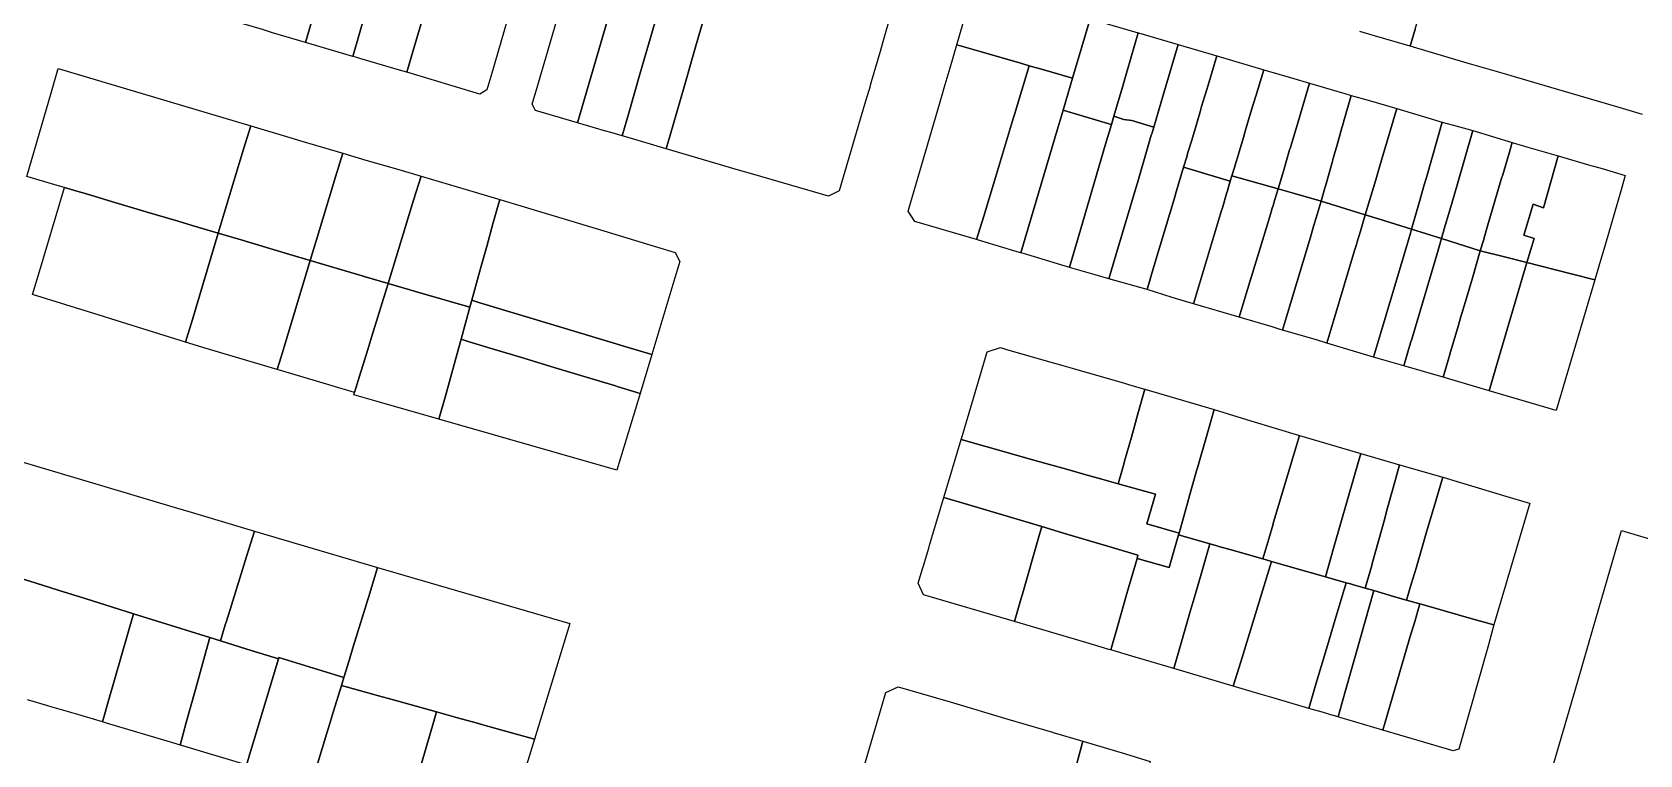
# Model space of a CAD drawing. Header units: metres. Extents: x 3 to 1005126, y 39 to 4383651.
# Drawn here: x 478953.3 to 479153.4, y 4372362 to 4372451.9 of the extents above; entities that cross this region are included whole.
import ezdxf

# ---------------------------------------------------------------- set-up
doc = ezdxf.new("R2010")
doc.units = ezdxf.units.M
doc.header["$MEASUREMENT"] = 0
doc.layers.add('TM_Llucmajor', color=7, linetype='Continuous')

msp = doc.modelspace()

# ---------------------------------------------------------------- linework, layer by layer
at = {"layer": 'TM_Llucmajor', "linetype": 'Continuous', "flags": 128}
for points in [[(478987.38, 4372450.66), (478983.27, 4372451.88), (478982, 4372452.26), (478977.88, 4372453.49), (478978.65, 4372456.12), (478978.72, 4372456.37), (478981.25, 4372465.01), (478981.74, 4372466.69), (478982.13, 4372468.03), (478983.82, 4372473.82), (478984.27, 4372475.37), (478986.36, 4372482.52), (478995.88, 4372479.73), (478993.89, 4372472.92), (478993.51, 4372471.63), (478993.35, 4372471.07), (478992.57, 4372468.42), (478991.81, 4372465.83), (478991.25, 4372463.91), (478988.17, 4372453.35), (478987.38, 4372450.66)], [(478988.08, 4372450.45), (478987.38, 4372450.66), (478988.17, 4372453.35), (478991.25, 4372463.91), (478991.81, 4372465.83), (478992.57, 4372468.42), (478993.35, 4372471.07), (478993.51, 4372471.63), (478993.89, 4372472.92), (478995.88, 4372479.73), (478998.74, 4372478.89), (479001.65, 4372478.04), (478998.88, 4372468.42), (478998.39, 4372466.72), (478997.93, 4372465.14), (478997.67, 4372464.24), (478997.16, 4372462.47), (478994.04, 4372451.64), (478993.26, 4372448.91), (478988.08, 4372450.45)], [(479021.23, 4372440.65), (479016, 4372442.19), (479015.58, 4372442.99), (479016.27, 4372445.33), (479020.23, 4372458.87), (479020.89, 4372461.15), (479021.28, 4372462.47), (479022.58, 4372466.9), (479023.94, 4372471.53), (479027.07, 4372470.59), (479029.72, 4372469.79), (479028.84, 4372466.76), (479028.38, 4372465.2), (479027.35, 4372461.67), (479027.23, 4372461.27), (479026.87, 4372460.01), (479026.04, 4372457.17), (479022.09, 4372443.63), (479021.23, 4372440.65)], [(479005.73, 4372466.64), (479005.14, 4372464.63), (479005.1, 4372464.49), (479004.71, 4372463.17), (479004.45, 4372462.28), (479004.26, 4372461.61), (479003.94, 4372460.5), (479000.76, 4372449.68), (478999.96, 4372446.95), (478999.05, 4372447.22), (478994.12, 4372448.66), (478993.74, 4372448.77), (478993.26, 4372448.91), (478994.04, 4372451.64), (478997.16, 4372462.47), (478997.67, 4372464.24), (478997.93, 4372465.14), (478998.39, 4372466.72), (478998.88, 4372468.42), (478998.94, 4372468.63), (479005.73, 4372466.64)], [(479026.77, 4372439.03), (479025.53, 4372439.39), (479024.59, 4372439.67), (479021.23, 4372440.65), (479022.09, 4372443.63), (479026.04, 4372457.17), (479026.87, 4372460.01), (479027.23, 4372461.27), (479027.35, 4372461.67), (479028.38, 4372465.2), (479028.84, 4372466.76), (479029.72, 4372469.79), (479035.15, 4372468.16), (479034.3, 4372465.22), (479033.49, 4372462.38), (479032.73, 4372459.75), (479031.94, 4372457.01), (479031.35, 4372454.97), (479031.24, 4372454.59), (479030.82, 4372453.12), (479028.98, 4372446.72), (479027.63, 4372442.02), (479026.77, 4372439.03)], [(479010.53, 4372446.84), (479009.92, 4372444.75), (479009.05, 4372444.22), (478999.96, 4372446.95), (479000.76, 4372449.68), (479003.94, 4372460.5), (479004.26, 4372461.61), (479006.49, 4372460.96), (479007.42, 4372460.68), (479011.57, 4372459.46), (479011.83, 4372459.38), (479014, 4372458.74), (479010.53, 4372446.84)], [(479082.81, 4372446.21), (479078.95, 4372447.33), (479077.43, 4372447.77), (479076.51, 4372448.03), (479071.3, 4372449.53), (479068.42, 4372450.35), (479069.18, 4372452.96), (479070.03, 4372455.88), (479070.61, 4372457.85), (479073.5, 4372457), (479085.01, 4372453.61), (479082.81, 4372446.21)], [(479082.81, 4372446.21), (479085.01, 4372453.61), (479085.12, 4372453.58), (479091, 4372451.87), (479089.16, 4372445.57), (479089.14, 4372445.5), (479088.61, 4372443.72), (479087.96, 4372441.5), (479087.65, 4372440.44), (479087.63, 4372440.44), (479081.77, 4372442.18), (479081.63, 4372442.22), (479082.81, 4372446.21)], [(479070.88, 4372426.12), (479063.2, 4372428.37), (479062.34, 4372429.65), (479066.54, 4372443.96), (479066.86, 4372445.03), (479067.58, 4372447.49), (479068.42, 4372450.35), (479071.3, 4372449.53), (479076.51, 4372448.03), (479077.43, 4372447.77), (479075.59, 4372441.69), (479075.48, 4372441.33), (479073.21, 4372433.83), (479071.76, 4372429.03), (479070.88, 4372426.12)], [(479092.09, 4372419.9), (479087.34, 4372421.24), (479088.21, 4372424.18), (479090.8, 4372432.93), (479090.88, 4372433.2), (479092.28, 4372437.95), (479092.62, 4372439.11), (479092.67, 4372439.29), (479092.92, 4372440.11), (479094.1, 4372444.1), (479095.96, 4372450.4), (479100.77, 4372448.99), (479099.68, 4372445.34), (479098.88, 4372442.68), (479098.69, 4372442.03), (479098.39, 4372441.02), (479097.64, 4372438.49), (479097.45, 4372437.86), (479097.4, 4372437.69), (479097.33, 4372437.46), (479097.14, 4372436.82), (479097.06, 4372436.53), (479096.64, 4372435.13), (479095.64, 4372431.79), (479095.57, 4372431.55), (479092.95, 4372422.77), (479092.09, 4372419.9)], [(479089.16, 4372445.57), (479091, 4372451.87), (479091.04, 4372451.86), (479095.96, 4372450.4), (479094.1, 4372444.1), (479092.92, 4372440.11), (479091.67, 4372440.48), (479091.15, 4372440.65), (479090.21, 4372440.96), (479089.21, 4372441.09), (479087.96, 4372441.5), (479088.61, 4372443.72), (479089.14, 4372445.5), (479089.16, 4372445.57)], [(479098.58, 4372434.55), (479096.64, 4372435.13), (479097.06, 4372436.53), (479097.14, 4372436.82), (479097.33, 4372437.46), (479097.4, 4372437.69), (479097.45, 4372437.86), (479097.64, 4372438.49), (479098.39, 4372441.02), (479098.69, 4372442.03), (479098.88, 4372442.68), (479099.68, 4372445.34), (479100.77, 4372448.99), (479106.6, 4372447.27), (479105.62, 4372443.99), (479105.52, 4372443.64), (479105.46, 4372443.45), (479105.23, 4372442.69), (479104.52, 4372440.31), (479104.22, 4372439.33), (479104.16, 4372439.13), (479103.45, 4372436.76), (479103.2, 4372435.91), (479103.13, 4372435.69), (479102.95, 4372435.08), (479102.65, 4372434.07), (479102.45, 4372433.4), (479100.79, 4372433.89), (479099.23, 4372434.36), (479098.58, 4372434.55)], [(478956.44, 4372432.87), (478952.67, 4372433.97), (478955.74, 4372444.53), (478956.58, 4372447.44), (478980.54, 4372440.3), (478979.66, 4372437.37), (478977.26, 4372429.4), (478976.51, 4372426.92), (478973.26, 4372427.89), (478971.62, 4372428.38), (478971.53, 4372428.41), (478967.66, 4372429.55), (478962.79, 4372431), (478961.6, 4372431.35), (478959.94, 4372431.84), (478959.8, 4372431.88), (478959.18, 4372432.06), (478957.39, 4372432.59), (478956.44, 4372432.87)], [(479076.39, 4372424.47), (479075.93, 4372424.61), (479071.51, 4372425.93), (479070.88, 4372426.12), (479071.76, 4372429.03), (479073.21, 4372433.83), (479075.48, 4372441.33), (479075.59, 4372441.69), (479077.43, 4372447.77), (479078.95, 4372447.33), (479082.81, 4372446.21), (479081.63, 4372442.22), (479080.9, 4372439.75), (479077.26, 4372427.41), (479076.39, 4372424.48), (479076.39, 4372424.47)], [(479108.4, 4372432.45), (479102.65, 4372434.07), (479102.95, 4372435.08), (479103.13, 4372435.69), (479103.2, 4372435.91), (479103.45, 4372436.76), (479104.16, 4372439.13), (479104.22, 4372439.33), (479104.52, 4372440.31), (479105.23, 4372442.69), (479105.46, 4372443.45), (479105.52, 4372443.64), (479105.62, 4372443.99), (479106.6, 4372447.27), (479110.37, 4372446.16), (479112.31, 4372445.59), (479111.18, 4372441.79), (479110.97, 4372441.09), (479109.89, 4372437.46), (479109.83, 4372437.28), (479109.05, 4372434.64), (479108.94, 4372434.24), (479108.4, 4372432.45)], [(479113.77, 4372430.92), (479110.42, 4372431.87), (479108.4, 4372432.45), (479108.94, 4372434.24), (479109.05, 4372434.64), (479109.83, 4372437.28), (479109.89, 4372437.46), (479110.97, 4372441.09), (479111.18, 4372441.79), (479112.31, 4372445.59), (479116.71, 4372444.29), (479117.48, 4372444.07), (479116.62, 4372441.01), (479116.41, 4372440.27), (479116.34, 4372440.05), (479115.75, 4372437.93), (479115.31, 4372436.39), (479115.21, 4372436.04), (479115.12, 4372435.72), (479114.29, 4372432.78), (479114.27, 4372432.7), (479113.77, 4372430.92)], [(479119.24, 4372429.21), (479113.77, 4372430.92), (479114.27, 4372432.7), (479114.29, 4372432.78), (479115.12, 4372435.72), (479115.21, 4372436.04), (479115.31, 4372436.39), (479115.75, 4372437.93), (479116.34, 4372440.05), (479116.41, 4372440.27), (479116.62, 4372441.01), (479117.48, 4372444.07), (479119.6, 4372443.46), (479123.19, 4372442.42), (479121.48, 4372436.7), (479120.98, 4372435.01), (479120.85, 4372434.59), (479120.81, 4372434.45), (479120.54, 4372433.56), (479119.8, 4372431.09), (479119.24, 4372429.21)], [(479121.02, 4372428.65), (479119.24, 4372429.21), (479119.8, 4372431.09), (479120.54, 4372433.56), (479120.81, 4372434.45), (479120.85, 4372434.59), (479120.98, 4372435.01), (479121.48, 4372436.7), (479123.19, 4372442.42), (479128.81, 4372440.74), (479126.85, 4372433.84), (479126.59, 4372432.92), (479126, 4372430.85), (479125, 4372427.41), (479121.02, 4372428.65)], [(478979.37, 4372426.07), (478976.51, 4372426.92), (478977.26, 4372429.4), (478979.66, 4372437.37), (478980.54, 4372440.3), (478985.42, 4372438.84), (478986.92, 4372438.39), (478992.01, 4372436.87), (478991.11, 4372433.92), (478989.53, 4372428.72), (478988.69, 4372425.95), (478987.96, 4372423.52), (478985.41, 4372424.28), (478984.59, 4372424.52), (478980.29, 4372425.8), (478979.37, 4372426.07)], [(479076.39, 4372424.48), (479077.26, 4372427.41), (479080.9, 4372439.75), (479081.63, 4372442.22), (479081.77, 4372442.18), (479087.63, 4372440.44), (479087.65, 4372440.44), (479086.93, 4372438), (479083.29, 4372425.64), (479082.43, 4372422.7), (479082.42, 4372422.66), (479082.35, 4372422.68), (479081.9, 4372422.81), (479077.11, 4372424.26), (479076.56, 4372424.42), (479076.39, 4372424.47), (479076.39, 4372424.48)], [(479082.43, 4372422.7), (479083.29, 4372425.64), (479086.93, 4372438), (479087.65, 4372440.44), (479087.96, 4372441.5), (479089.21, 4372441.09), (479090.21, 4372440.96), (479091.15, 4372440.65), (479091.67, 4372440.48), (479092.92, 4372440.11), (479092.67, 4372439.29), (479092.62, 4372439.11), (479092.28, 4372437.95), (479090.88, 4372433.2), (479090.8, 4372432.93), (479088.21, 4372424.18), (479087.34, 4372421.24), (479085.63, 4372421.73), (479082.42, 4372422.66), (479082.43, 4372422.7)], [(479128.73, 4372426.24), (479125, 4372427.41), (479126, 4372430.85), (479126.59, 4372432.92), (479126.85, 4372433.84), (479128.81, 4372440.74), (479130.68, 4372440.22), (479132.61, 4372439.68), (479130.62, 4372432.77), (479129.76, 4372429.78), (479129.08, 4372427.45), (479128.73, 4372426.24)], [(479133.56, 4372424.73), (479128.73, 4372426.24), (479129.08, 4372427.45), (479129.76, 4372429.78), (479130.62, 4372432.77), (479132.61, 4372439.68), (479137.52, 4372438.21), (479137.13, 4372436.87), (479136.3, 4372434.07), (479136.24, 4372433.87), (479134.51, 4372427.96), (479134.12, 4372426.62), (479133.94, 4372426.01), (479133.56, 4372424.73)], [(478990.87, 4372422.65), (478987.96, 4372423.52), (478988.69, 4372425.95), (478989.53, 4372428.72), (478991.11, 4372433.92), (478992.01, 4372436.87), (478994.89, 4372436.02), (478998.96, 4372434.83), (479001.74, 4372434.02), (479000.82, 4372431.02), (478997.63, 4372420.64), (478994.65, 4372421.52), (478994.43, 4372421.59), (478991.6, 4372422.43), (478990.87, 4372422.65)], [(479136.39, 4372424.01), (479133.56, 4372424.73), (479133.94, 4372426.01), (479134.12, 4372426.62), (479134.51, 4372427.96), (479136.24, 4372433.87), (479136.3, 4372434.07), (479137.13, 4372436.87), (479137.52, 4372438.21), (479139.49, 4372437.64), (479143.25, 4372436.54), (479141.44, 4372430.09), (479140.13, 4372430.53), (479138.98, 4372426.65), (479140.25, 4372426.27), (479139.36, 4372423.25), (479136.39, 4372424.01)], [(479139.36, 4372423.25), (479140.25, 4372426.27), (479138.98, 4372426.65), (479140.13, 4372430.53), (479141.44, 4372430.09), (479143.25, 4372436.54), (479147.02, 4372435.44), (479148.71, 4372434.95), (479151.6, 4372434.11), (479151.07, 4372432.3), (479150.99, 4372432.01), (479149.12, 4372425.6), (479148.31, 4372422.82), (479147.8, 4372421.09), (479144.87, 4372421.84), (479139.36, 4372423.25)], [(479097.87, 4372418.1), (479095.23, 4372418.92), (479092.09, 4372419.9), (479092.95, 4372422.77), (479095.57, 4372431.55), (479095.64, 4372431.79), (479096.64, 4372435.13), (479098.58, 4372434.55), (479099.23, 4372434.36), (479100.79, 4372433.89), (479102.45, 4372433.4), (479102.27, 4372432.79), (479102.09, 4372432.2), (479102.02, 4372431.97), (479101.46, 4372430.07), (479101.35, 4372429.72), (479098.75, 4372421.04), (479097.87, 4372418.1)], [(478961.68, 4372416.69), (478953.39, 4372419.29), (478954.25, 4372422.14), (478957.39, 4372432.59), (478959.18, 4372432.06), (478959.8, 4372431.88), (478959.94, 4372431.84), (478961.6, 4372431.35), (478962.79, 4372431), (478967.66, 4372429.55), (478971.53, 4372428.41), (478971.62, 4372428.38), (478973.26, 4372427.89), (478976.51, 4372426.92), (478973.28, 4372416.18), (478972.42, 4372413.33), (478963.78, 4372416.03), (478961.68, 4372416.69)], [(479002.05, 4372419.37), (478997.63, 4372420.64), (479000.82, 4372431.02), (479001.74, 4372434.02), (479008.47, 4372432.03), (479011.53, 4372431.12), (479011.33, 4372430.39), (479010.69, 4372428.09), (479009.96, 4372425.44), (479009.24, 4372422.82), (479009.03, 4372422.06), (479008.06, 4372418.56), (479007.83, 4372417.72), (479005.07, 4372418.51), (479004.5, 4372418.67), (479002.05, 4372419.37)], [(479103.55, 4372416.45), (479097.87, 4372418.1), (479098.75, 4372421.04), (479101.35, 4372429.72), (479101.46, 4372430.07), (479102.02, 4372431.97), (479102.09, 4372432.2), (479102.27, 4372432.79), (479102.45, 4372433.4), (479102.65, 4372434.07), (479108.4, 4372432.45), (479107.99, 4372431.1), (479107.77, 4372430.38), (479107.63, 4372429.92), (479107.56, 4372429.69), (479107.06, 4372428.02), (479104.43, 4372419.35), (479103.55, 4372416.45)], [(479108.95, 4372414.85), (479108.64, 4372414.94), (479107.64, 4372415.24), (479103.55, 4372416.45), (479104.43, 4372419.35), (479107.06, 4372428.02), (479107.56, 4372429.69), (479107.63, 4372429.92), (479107.77, 4372430.38), (479107.99, 4372431.1), (479108.4, 4372432.45), (479110.42, 4372431.87), (479113.77, 4372430.92), (479113.13, 4372428.81), (479112.86, 4372427.9), (479112.73, 4372427.47), (479112.41, 4372426.42), (479109.82, 4372417.75), (479108.95, 4372414.85)], [(479009.07, 4372418.25), (479008.06, 4372418.56), (479009.03, 4372422.06), (479009.24, 4372422.82), (479009.96, 4372425.44), (479010.69, 4372428.09), (479011.33, 4372430.39), (479011.53, 4372431.12), (479014.59, 4372430.19), (479023.52, 4372427.49), (479031.18, 4372425.18), (479033.36, 4372424.52), (479033.95, 4372423.37), (479033.34, 4372421.35), (479032.09, 4372417.21), (479030.45, 4372411.79), (479027.41, 4372412.71), (479018.71, 4372415.34), (479013.61, 4372416.88), (479012.09, 4372417.34), (479011.13, 4372417.63), (479009.07, 4372418.25)], [(479114.47, 4372413.24), (479113.18, 4372413.62), (479108.95, 4372414.85), (479109.82, 4372417.75), (479112.41, 4372426.42), (479112.73, 4372427.47), (479112.86, 4372427.9), (479113.13, 4372428.81), (479113.77, 4372430.92), (479119.24, 4372429.21), (479118.63, 4372427.17), (479118.23, 4372425.82), (479118.14, 4372425.52), (479117.92, 4372424.77), (479115.33, 4372416.11), (479114.47, 4372413.24)], [(479120.25, 4372411.46), (479114.47, 4372413.24), (479115.33, 4372416.11), (479117.92, 4372424.77), (479118.14, 4372425.52), (479118.23, 4372425.82), (479118.63, 4372427.17), (479119.24, 4372429.21), (479121.02, 4372428.65), (479125, 4372427.41), (479124.86, 4372426.93), (479124.07, 4372424.27), (479121.12, 4372414.39), (479120.25, 4372411.46)], [(478975.02, 4372412.56), (478972.42, 4372413.33), (478973.28, 4372416.18), (478976.51, 4372426.92), (478979.37, 4372426.07), (478980.29, 4372425.8), (478984.59, 4372424.52), (478985.41, 4372424.28), (478987.96, 4372423.52), (478984.71, 4372412.77), (478984.33, 4372411.53), (478983.85, 4372409.93), (478975.02, 4372412.56)], [(479124.03, 4372410.42), (479120.25, 4372411.46), (479121.12, 4372414.39), (479124.07, 4372424.27), (479124.86, 4372426.93), (479125, 4372427.41), (479128.73, 4372426.24), (479128.23, 4372424.53), (479125.02, 4372413.74), (479124.88, 4372413.27), (479124.03, 4372410.42)], [(479128.93, 4372408.98), (479124.03, 4372410.42), (479124.88, 4372413.27), (479125.02, 4372413.74), (479128.23, 4372424.53), (479128.73, 4372426.24), (479133.56, 4372424.73), (479133.08, 4372423.09), (479132.61, 4372421.48), (479131.71, 4372418.42), (479131.1, 4372416.37), (479130.83, 4372415.45), (479129.9, 4372412.28), (479129.82, 4372412), (479129.76, 4372411.81), (479128.93, 4372408.98)], [(479134.66, 4372407.3), (479128.93, 4372408.98), (479129.76, 4372411.81), (479129.82, 4372412), (479129.9, 4372412.28), (479130.83, 4372415.45), (479131.1, 4372416.37), (479131.71, 4372418.42), (479132.61, 4372421.48), (479133.08, 4372423.09), (479133.56, 4372424.73), (479136.39, 4372424.01), (479139.36, 4372423.25), (479135.5, 4372410.13), (479134.66, 4372407.3)], [(478986.77, 4372409.06), (478983.85, 4372409.93), (478984.33, 4372411.53), (478984.71, 4372412.77), (478987.96, 4372423.52), (478990.87, 4372422.65), (478991.6, 4372422.43), (478994.43, 4372421.59), (478994.65, 4372421.52), (478997.63, 4372420.64), (478995.62, 4372414.09), (478995.12, 4372412.43), (478994.34, 4372409.89), (478994.26, 4372409.64), (478993.47, 4372407.06), (478986.77, 4372409.06)], [(479147.8, 4372421.09), (479143, 4372404.85), (479134.66, 4372407.3), (479135.5, 4372410.13), (479139.36, 4372423.25), (479144.87, 4372421.84), (479147.8, 4372421.09)], [(478996.26, 4372405.95), (478993.38, 4372406.77), (478993.47, 4372407.06), (478994.26, 4372409.64), (478994.34, 4372409.89), (478995.12, 4372412.43), (478995.62, 4372414.09), (478997.63, 4372420.64), (479002.05, 4372419.37), (479004.5, 4372418.67), (479005.07, 4372418.51), (479007.83, 4372417.72), (479006.72, 4372413.7), (479006.44, 4372412.67), (479004.81, 4372406.8), (479003.96, 4372403.74), (478996.26, 4372405.95)], [(479007.72, 4372413.4), (479006.72, 4372413.7), (479007.83, 4372417.72), (479008.06, 4372418.56), (479009.07, 4372418.25), (479011.13, 4372417.63), (479012.09, 4372417.34), (479013.61, 4372416.88), (479018.71, 4372415.34), (479027.41, 4372412.71), (479030.45, 4372411.79), (479028.99, 4372406.97), (479026.14, 4372407.83), (479025.95, 4372407.89), (479018.43, 4372410.16), (479014.54, 4372411.34), (479010.75, 4372412.48), (479007.72, 4372413.4)], [(479028.99, 4372406.97), (479026.09, 4372397.39), (479003.96, 4372403.74), (479004.81, 4372406.8), (479006.44, 4372412.67), (479006.72, 4372413.7), (479007.72, 4372413.4), (479010.75, 4372412.48), (479014.54, 4372411.34), (479018.43, 4372410.16), (479025.95, 4372407.89), (479026.14, 4372407.83), (479028.99, 4372406.97)], [(479072.01, 4372400.35), (479068.97, 4372401.21), (479069.09, 4372401.6), (479071.57, 4372410.03), (479072.2, 4372412.16), (479073.83, 4372412.67), (479074.47, 4372412.48), (479079.55, 4372411.02), (479080.55, 4372410.72), (479081.61, 4372410.43), (479083.07, 4372410.01), (479089.28, 4372408.23), (479089.89, 4372408.05), (479091.82, 4372407.5), (479090.96, 4372404.42), (479090.53, 4372402.88), (479090.15, 4372401.53), (479089.3, 4372398.53), (479089.25, 4372398.34), (479089.04, 4372397.58), (479088.51, 4372395.71), (479086.47, 4372396.28), (479086.02, 4372396.41), (479084.33, 4372396.88), (479082.35, 4372397.44), (479081.59, 4372397.65), (479080.42, 4372397.98), (479079.51, 4372398.24), (479077.7, 4372398.75), (479072.01, 4372400.35)], [(479093.12, 4372394.41), (479088.51, 4372395.71), (479089.04, 4372397.58), (479089.25, 4372398.34), (479089.3, 4372398.53), (479090.15, 4372401.53), (479090.53, 4372402.88), (479090.96, 4372404.42), (479091.82, 4372407.5), (479100.43, 4372404.95), (479099.56, 4372401.91), (479098.37, 4372397.69), (479098.26, 4372397.31), (479097.43, 4372394.39), (479097.12, 4372393.28), (479096.07, 4372389.58), (479092.07, 4372390.72), (479093.12, 4372394.41)], [(479099.91, 4372388.23), (479096, 4372389.34), (479096.07, 4372389.58), (479097.12, 4372393.28), (479097.43, 4372394.39), (479098.26, 4372397.31), (479098.37, 4372397.69), (479099.56, 4372401.91), (479100.43, 4372404.95), (479102.18, 4372404.42), (479105.01, 4372403.57), (479111.05, 4372401.74), (479110.19, 4372398.83), (479107.88, 4372391.06), (479107.64, 4372390.26), (479107.35, 4372389.29), (479106.48, 4372386.35), (479102.56, 4372387.47), (479101, 4372387.92), (479100.92, 4372387.94), (479099.91, 4372388.23)], [(479069.9, 4372393.09), (479066.81, 4372394.01), (479068.97, 4372401.21), (479072.01, 4372400.35), (479077.7, 4372398.75), (479079.51, 4372398.24), (479080.42, 4372397.98), (479081.59, 4372397.65), (479082.35, 4372397.44), (479084.33, 4372396.88), (479086.02, 4372396.41), (479086.47, 4372396.28), (479088.51, 4372395.71), (479093.12, 4372394.41), (479092.07, 4372390.72), (479096.07, 4372389.58), (479096, 4372389.34), (479094.84, 4372385.29), (479090.84, 4372386.43), (479090.95, 4372386.82), (479087.74, 4372387.78), (479082.12, 4372389.45), (479078.98, 4372390.39), (479069.9, 4372393.09)], [(479107.58, 4372386.04), (479106.48, 4372386.35), (479107.35, 4372389.29), (479107.64, 4372390.26), (479107.88, 4372391.06), (479110.19, 4372398.83), (479111.05, 4372401.74), (479118.68, 4372399.48), (479117.86, 4372396.6), (479115.34, 4372387.84), (479114.95, 4372386.48), (479114.28, 4372384.13), (479110.18, 4372385.29), (479109.5, 4372385.49), (479109.32, 4372385.54), (479107.58, 4372386.04)], [(478953.83, 4372383.33), (478948.17, 4372385.1), (478951.03, 4372395.26), (478951.94, 4372398.47), (478960.44, 4372395.94), (478962.41, 4372395.36), (478971.15, 4372392.76), (478973.15, 4372392.17), (478981.01, 4372389.83), (478980.02, 4372386.65), (478977.98, 4372380.06), (478977.49, 4372378.49), (478977.38, 4372378.15), (478976.77, 4372376.15), (478975.45, 4372376.56), (478971.84, 4372377.69), (478965.96, 4372379.53), (478959.94, 4372381.42), (478956.58, 4372382.47), (478953.83, 4372383.33)], [(479116.86, 4372383.39), (479115.01, 4372383.92), (479114.28, 4372384.13), (479114.95, 4372386.48), (479115.34, 4372387.84), (479117.86, 4372396.6), (479118.68, 4372399.48), (479123.52, 4372398.08), (479122.72, 4372395.19), (479121.94, 4372392.41), (479121.66, 4372391.39), (479120.11, 4372385.8), (479120.04, 4372385.56), (479119.25, 4372382.71), (479117.78, 4372383.12), (479117.39, 4372383.24), (479116.86, 4372383.39)], [(479120.29, 4372382.41), (479119.25, 4372382.71), (479120.04, 4372385.56), (479120.11, 4372385.8), (479121.66, 4372391.39), (479121.94, 4372392.41), (479122.72, 4372395.19), (479123.52, 4372398.08), (479128.91, 4372396.52), (479128.04, 4372393.61), (479126.84, 4372389.55), (479125.56, 4372385.21), (479124.97, 4372383.23), (479124.38, 4372381.24), (479122.75, 4372381.7), (479120.29, 4372382.41)], [(479126.04, 4372380.77), (479124.38, 4372381.24), (479124.97, 4372383.23), (479125.56, 4372385.21), (479126.84, 4372389.55), (479128.04, 4372393.61), (479128.91, 4372396.52), (479136.86, 4372394.15), (479139.4, 4372393.4), (479139.71, 4372393.31), (479135.25, 4372378.14), (479132.36, 4372378.96), (479127.36, 4372380.39), (479126.04, 4372380.77)], [(479075.59, 4372378.56), (479064.28, 4372381.9), (479063.62, 4372383.36), (479064.15, 4372385.14), (479064.25, 4372385.49), (479064.92, 4372387.7), (479065.03, 4372388.07), (479066.81, 4372394.01), (479069.9, 4372393.09), (479078.98, 4372390.39), (479078.66, 4372389.29), (479076.54, 4372381.86), (479076.43, 4372381.47), (479075.59, 4372378.56)], [(479087.58, 4372375.02), (479087.34, 4372375.1), (479084.45, 4372375.95), (479075.59, 4372378.56), (479076.43, 4372381.47), (479076.54, 4372381.86), (479078.66, 4372389.29), (479078.98, 4372390.39), (479082.12, 4372389.45), (479087.74, 4372387.78), (479090.95, 4372386.82), (479090.84, 4372386.43), (479089.59, 4372382.05), (479088.45, 4372378.06), (479087.58, 4372375.02)], [(478980.08, 4372375.11), (478976.77, 4372376.15), (478977.38, 4372378.15), (478977.49, 4372378.49), (478977.98, 4372380.06), (478980.02, 4372386.65), (478981.01, 4372389.83), (478996.34, 4372385.28), (478995.36, 4372382.09), (478993.27, 4372375.3), (478992.79, 4372373.73), (478992.15, 4372371.61), (478984.04, 4372374.1), (478983.99, 4372373.9), (478980.08, 4372375.11)], [(479095.43, 4372372.71), (479091.9, 4372373.75), (479090.61, 4372374.14), (479087.58, 4372375.02), (479088.45, 4372378.06), (479089.59, 4372382.05), (479090.84, 4372386.43), (479094.84, 4372385.29), (479096, 4372389.34), (479099.91, 4372388.23), (479098.74, 4372384.17), (479097.96, 4372381.48), (479097.47, 4372379.8), (479096.3, 4372375.74), (479095.43, 4372372.71)], [(479155.09, 4372355.1), (479142.13, 4372358.92), (479145.69, 4372371.15), (479147.56, 4372377.6), (479151.11, 4372389.88), (479164.5, 4372385.93), (479170.26, 4372384.23), (479180.3, 4372381.27), (479179.43, 4372378.42), (479177.04, 4372370.59), (479176.22, 4372367.9), (479174.09, 4372360.9), (479171.77, 4372353.31), (479170.9, 4372350.44), (479160.85, 4372353.4), (479155.09, 4372355.1)], [(479102.82, 4372370.53), (479095.43, 4372372.71), (479096.3, 4372375.74), (479097.47, 4372379.8), (479097.96, 4372381.48), (479098.74, 4372384.17), (479099.91, 4372388.23), (479100.92, 4372387.94), (479101, 4372387.92), (479102.56, 4372387.47), (479106.48, 4372386.35), (479107.58, 4372386.04), (479106.33, 4372381.96), (479103.74, 4372373.53), (479102.82, 4372370.53)], [(478994.08, 4372369.97), (478991.84, 4372370.6), (478992.15, 4372371.61), (478992.79, 4372373.73), (478993.27, 4372375.3), (478995.36, 4372382.09), (478996.34, 4372385.28), (479020.25, 4372378.31), (479015.85, 4372363.91), (479012.7, 4372364.79), (479009.41, 4372365.7), (479008.59, 4372365.94), (479006.28, 4372366.58), (479003.67, 4372367.3), (478999.63, 4372368.44), (478997.68, 4372368.97), (478996.43, 4372369.33), (478995.85, 4372369.48), (478994.08, 4372369.97)], [(479112.2, 4372367.75), (479111.38, 4372368), (479107.9, 4372369.03), (479106.18, 4372369.54), (479102.82, 4372370.53), (479103.74, 4372373.53), (479106.33, 4372381.96), (479107.58, 4372386.04), (479109.32, 4372385.54), (479109.5, 4372385.49), (479110.18, 4372385.29), (479114.28, 4372384.13), (479115.01, 4372383.92), (479116.86, 4372383.39), (479115.74, 4372379.63), (479115.7, 4372379.51), (479114.53, 4372375.57), (479113.1, 4372370.76), (479112.2, 4372367.75)], [(479115.87, 4372366.68), (479114.97, 4372366.94), (479114.04, 4372367.22), (479112.2, 4372367.75), (479113.1, 4372370.76), (479114.53, 4372375.57), (479115.7, 4372379.51), (479115.74, 4372379.63), (479116.86, 4372383.39), (479117.39, 4372383.24), (479117.78, 4372383.12), (479119.25, 4372382.71), (479120.29, 4372382.41), (479119.22, 4372378.62), (479118.07, 4372374.52), (479116.71, 4372369.69), (479115.87, 4372366.68)], [(479121.41, 4372365.04), (479116.95, 4372366.35), (479116.06, 4372366.62), (479115.87, 4372366.68), (479116.71, 4372369.69), (479118.07, 4372374.52), (479119.22, 4372378.62), (479120.29, 4372382.41), (479122.75, 4372381.7), (479124.38, 4372381.24), (479126.04, 4372380.77), (479125.31, 4372378.28), (479124.92, 4372376.97), (479124.13, 4372374.28), (479122.29, 4372368.03), (479121.41, 4372365.04)], [(479135.25, 4372378.14), (479135.1, 4372377.69), (479134.56, 4372375.68), (479130.89, 4372362.68), (479130.17, 4372362.45), (479121.41, 4372365.04), (479122.29, 4372368.03), (479124.13, 4372374.28), (479124.92, 4372376.97), (479125.31, 4372378.28), (479126.04, 4372380.77), (479127.36, 4372380.39), (479132.36, 4372378.96), (479135.25, 4372378.14)], [(478962.58, 4372365.92), (478962.1, 4372366.06), (478962.9, 4372368.86), (478965.96, 4372379.53), (478971.84, 4372377.69), (478975.45, 4372376.56), (478974.96, 4372374.79), (478974.84, 4372374.34), (478973.66, 4372370.09), (478972.53, 4372365.99), (478971.75, 4372363.19), (478971.28, 4372363.33), (478962.58, 4372365.92)], [(478972.23, 4372363.05), (478971.75, 4372363.19), (478972.53, 4372365.99), (478973.66, 4372370.09), (478974.84, 4372374.34), (478974.96, 4372374.79), (478975.45, 4372376.56), (478976.77, 4372376.15), (478980.08, 4372375.11), (478983.99, 4372373.9), (478980.85, 4372363.44), (478980.57, 4372362.49), (478980.03, 4372360.7), (478979.56, 4372360.84), (478972.23, 4372363.05)], [(478986.02, 4372358.9), (478980.03, 4372360.7), (478980.57, 4372362.49), (478980.85, 4372363.44), (478983.99, 4372373.9), (478984.04, 4372374.1), (478992.15, 4372371.61), (478991.84, 4372370.6), (478990.86, 4372367.4), (478990.22, 4372365.33), (478989.99, 4372364.56), (478988.9, 4372360.97), (478988.79, 4372360.6), (478988.26, 4372358.92), (478988.06, 4372358.28), (478986.02, 4372358.9)], [(478993.2, 4372356.77), (478988.06, 4372358.28), (478988.26, 4372358.92), (478988.79, 4372360.6), (478988.9, 4372360.97), (478989.99, 4372364.56), (478990.22, 4372365.33), (478990.86, 4372367.4), (478991.84, 4372370.6), (478994.08, 4372369.97), (478995.85, 4372369.48), (478996.43, 4372369.33), (478997.68, 4372368.97), (478999.63, 4372368.44), (479003.67, 4372367.3), (479003.16, 4372365.58), (479000.66, 4372357.08), (478999.99, 4372354.78), (478993.2, 4372356.77)], [(479058.53, 4372355.44), (479055.65, 4372356.29), (479059.58, 4372369.71), (479061.13, 4372370.45), (479067.58, 4372368.55), (479074.77, 4372366.42), (479079.31, 4372365.09), (479080.31, 4372364.79), (479080.41, 4372364.75), (479084.11, 4372363.65), (479083.29, 4372360.73), (479080.58, 4372351.02), (479080.02, 4372349.05), (479076.15, 4372350.2), (479072.91, 4372351.17), (479071.76, 4372351.51), (479071.46, 4372351.59), (479066.22, 4372353.15), (479065.82, 4372353.28), (479063.99, 4372353.83), (479063.8, 4372353.88), (479058.53, 4372355.44)], [(479004.58, 4372353.44), (478999.99, 4372354.78), (479000.66, 4372357.08), (479003.16, 4372365.58), (479003.67, 4372367.3), (479006.28, 4372366.58), (479008.59, 4372365.94), (479009.41, 4372365.7), (479012.7, 4372364.79), (479015.85, 4372363.91), (479013.93, 4372357.58), (479012.01, 4372351.26), (479009.17, 4372352.09), (479004.58, 4372353.44)], [(479083.54, 4372348.04), (479080.02, 4372349.05), (479080.58, 4372351.02), (479083.29, 4372360.73), (479084.11, 4372363.65), (479089.4, 4372362.07), (479092.47, 4372361.15), (479091.66, 4372358.27), (479090.83, 4372355.3), (479088.65, 4372347.52), (479088.08, 4372345.49), (479084.67, 4372346.49), (479083.21, 4372346.91), (479083.54, 4372348.04)]]:
    msp.add_lwpolyline(points, close=True, dxfattribs=at)
for points in [[(479153.76, 4372441.69), (479150.83, 4372442.55), (479143.06, 4372444.84), (479137.4, 4372446.5), (479136.86, 4372446.66), (479136.86, 4372446.66), (479131.93, 4372448.1), (479124.83, 4372450.19), (479125.46, 4372452.33), (479127.15, 4372458.12), (479127.67, 4372459.9), (479127.9, 4372460.7), (479128.98, 4372464.38), (479129.18, 4372465.05), (479129.26, 4372465.34), (479130.55, 4372469.73), (479130.65, 4372470.08), (479132.31, 4372475.75), (479132.53, 4372476.5), (479133.36, 4372479.34), (479154.38, 4372473.19)], [(479060.25, 4372454.36), (479059.21, 4372450.75), (479058.86, 4372449.54), (479057.76, 4372445.75), (479057.49, 4372444.82), (479057.18, 4372443.77), (479056.4, 4372441.13), (479053.78, 4372432.2), (479052.44, 4372431.51), (479042.73, 4372434.33), (479041.23, 4372434.76), (479038.28, 4372435.62), (479032.25, 4372437.42), (479033.11, 4372440.41), (479034.48, 4372445.14), (479035.78, 4372449.65), (479036.33, 4372451.53), (479036.73, 4372452.92)], [(479036.73, 4372452.92), (479036.33, 4372451.53), (479035.78, 4372449.65), (479034.48, 4372445.14), (479033.11, 4372440.41), (479032.25, 4372437.42), (479027.21, 4372438.9), (479026.77, 4372439.03), (479027.63, 4372442.02), (479028.98, 4372446.72), (479030.82, 4372453.12)], [(479125.46, 4372452.33), (479124.83, 4372450.19), (479120.12, 4372451.57), (479120.12, 4372451.57), (479118.56, 4372452.03)], [(478948.17, 4372385.1), (478953.83, 4372383.33), (478956.58, 4372382.47), (478959.94, 4372381.42), (478965.96, 4372379.53), (478962.9, 4372368.86), (478962.1, 4372366.06), (478959.85, 4372366.73), (478959.03, 4372366.97), (478955.83, 4372367.92), (478955.3, 4372368.08), (478952.76, 4372368.83)]]:
    msp.add_lwpolyline(points, dxfattribs=at)

doc.saveas('drawing.dxf')
